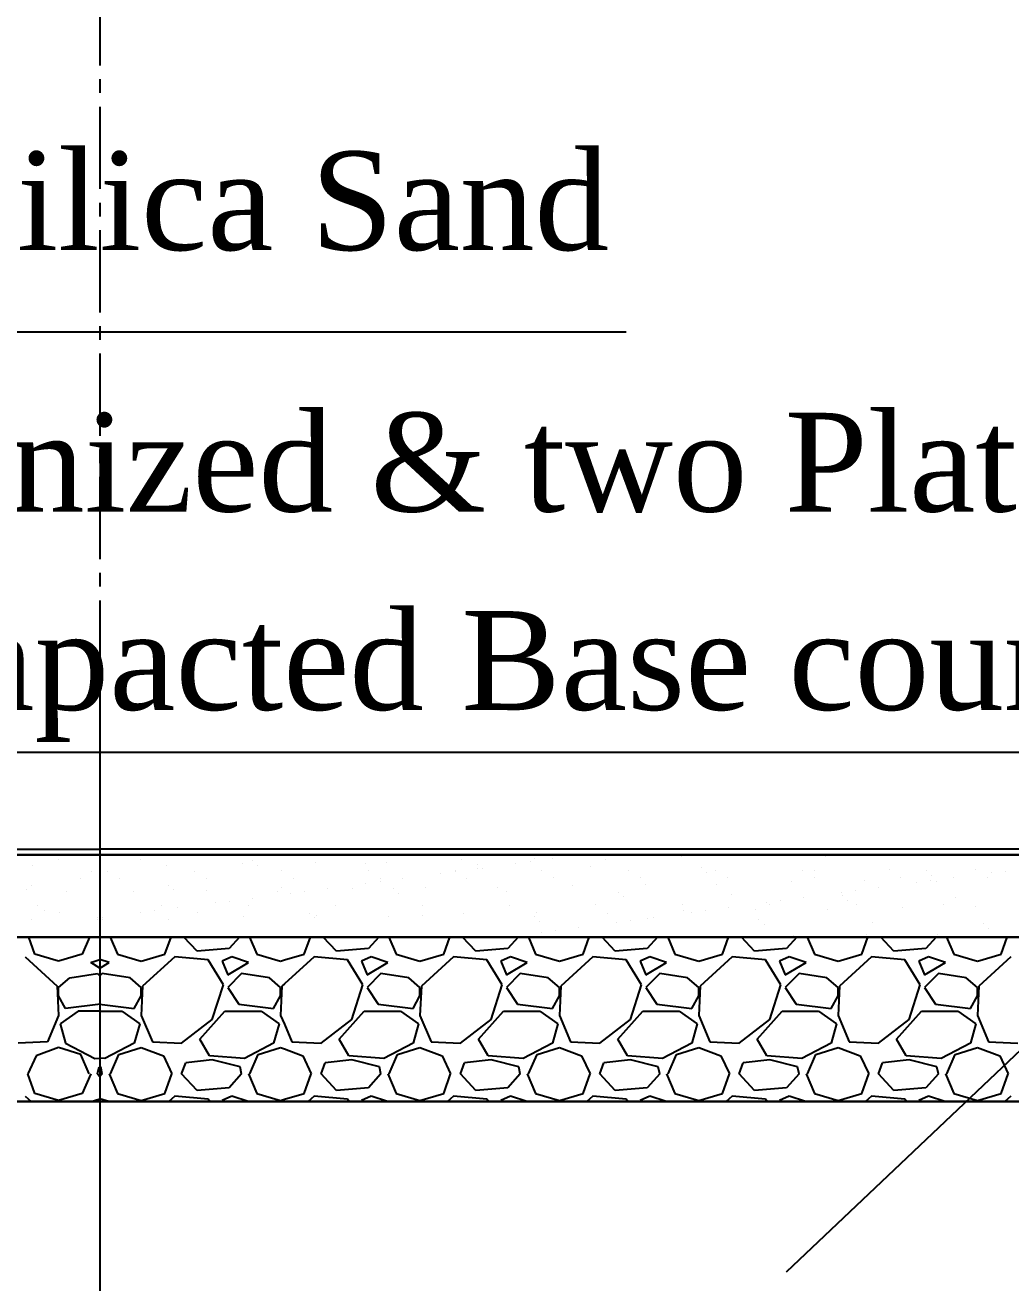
# Model space of a CAD drawing. Header units: centimetres. Extents: x 19229 to 51025, y 9487 to 24710.
# Drawn here: x 26155.2 to 26334.9, y 10765.9 to 10995.2 of the extents above; entities that cross this region are included whole.
import ezdxf

# ---------------------------------------------------------------- set-up
doc = ezdxf.new("R2010")
doc.units = ezdxf.units.CM
doc.linetypes.add('CENTER2', pattern=[1.125, 0.75, -0.125, 0.125, -0.125])
doc.layers.get('0').update_dxf_attribs({"linetype": 'CONTINUOUS'})
doc.styles.add('style3', font='times.ttf', dxfattribs={"height": 25})
pattern_1 = [(37.5, (3570.38, 1228.156), (-1.60003, 48.941324), [0, -38.608, 0, -43.18, 0, -41.275]), (7.5, (3570.38, 1228.156), (44.95233, 71.68251), [0, -20.828, 0, -34.798, 0, -13.335]), (327.5, (3539.136, 1228.156), (79.09924, 0.14372), [0, -12.7, 0, -45.72, 0, -59.69]), (317.5, (3539.136, 1228.156), (76.35565, 22.29293), [0, -6.35, 0, -29.972, 0, -34.29])]

msp = doc.modelspace()

# ---------------------------------------------------------------- hatches: boundary and pattern name
h = msp.add_hatch()
h.set_pattern_fill('AR-SAND')
h.set_pattern_definition(pattern_1)
h.paths.add_polyline_path([(26608.86, 10843.91), (26209.96, 10843.91), (26209.96, 10833.91), (26209.96, 10828.91), (26608.86, 10828.91)])
h = msp.add_hatch()
h.set_pattern_fill('AR-SAND')
h.set_pattern_definition(pattern_1)
h.paths.add_polyline_path([(26608.86, 10843.91), (26209.96, 10843.91), (26209.96, 10833.91), (26209.96, 10828.91), (26608.86, 10828.91)])

# ---------------------------------------------------------------- linework, layer by layer
at = {"color": 7, "linetype": 'CENTER2', "ltscale": 20}
msp.add_line((26168.85, 11227.79), (26168.85, 10742.13), dxfattribs=at)
at = {"color": 7, "ltscale": 20}
for p, q in [((26067.99, 10939.27), (26264.77, 10939.27)), ((26168.85, 10878.97), (26168.85, 10742.13)), ((26108.08, 10862.61), (26340.84, 10862.61)), ((26376.35, 10845.91), (26293.9, 10767.82))]:
    msp.add_line(p, q, dxfattribs=at)
at = {"color": 7}
for p, q in [((25728.83, 10843.91), (26168.85, 10843.91)), ((25728.83, 10843.91), (26168.85, 10843.91)), ((26168.85, 10843.91), (25728.83, 10843.91)), ((25730.33, 10844.91), (26168.85, 10844.91)), ((26607.36, 10844.91), (26168.85, 10844.91)), ((26608.86, 10843.91), (26168.85, 10843.91)), ((26608.86, 10843.91), (26168.85, 10843.91)), ((26168.85, 10843.91), (26608.86, 10843.91)), ((26251.37, 10843.22), (26251.37, 10843.22)), ((26274.8, 10843.57), (26274.8, 10843.57)), ((26288.1, 10843.74), (26288.1, 10843.74)), ((26301.1, 10843.67), (26301.1, 10843.67)), ((26156.63, 10841.87), (26156.63, 10841.87)), ((26161.38, 10842.99), (26161.38, 10842.99)), ((26176.31, 10842.99), (26176.31, 10842.99)), ((26181.06, 10841.87), (26181.06, 10841.87)), ((26186.12, 10840.93), (26186.12, 10840.93)), ((26194.78, 10842.36), (26194.78, 10842.36)), ((26196.64, 10842.82), (26196.64, 10842.82)), ((26197.58, 10841.96), (26197.58, 10841.96)), ((26201.94, 10840.96), (26201.94, 10840.96)), ((26208.08, 10842.53), (26208.08, 10842.53)), ((26217.27, 10842.37), (26217.27, 10842.37)), ((26217.76, 10840.99), (26217.76, 10840.99)), ((26221.07, 10842.47), (26221.07, 10842.47)), ((26233.58, 10841.02), (26233.58, 10841.02)), ((26234.79, 10842.97), (26234.79, 10842.97)), ((26237.59, 10842.19), (26237.59, 10842.19)), ((26237.7, 10841.42), (26237.7, 10841.42)), ((26238.53, 10841.34), (26238.53, 10841.34)), ((26244.6, 10842.33), (26244.6, 10842.33)), ((26247.24, 10842.68), (26247.24, 10842.68)), ((26248.09, 10843.14), (26248.09, 10843.14)), ((26249.4, 10841.05), (26249.4, 10841.05)), ((26258.22, 10841.75), (26258.22, 10841.75)), ((26261.08, 10843.07), (26261.08, 10843.07)), ((26265.22, 10841.08), (26265.22, 10841.08)), ((26278.55, 10841.57), (26278.55, 10841.57)), ((26281.04, 10841.1), (26281.04, 10841.1)), ((26296.86, 10841.13), (26296.86, 10841.13)), ((26299.17, 10841.12), (26299.17, 10841.12)), ((26312.68, 10841.16), (26312.68, 10841.16)), ((26319.5, 10840.95), (26319.5, 10840.95)), ((26328.5, 10841.19), (26328.5, 10841.19)), ((26333.97, 10840.94), (26333.97, 10840.94)), ((26165.25, 10839.54), (26165.25, 10839.54)), ((26167.39, 10840.9), (26167.39, 10840.9)), ((26170.3, 10840.9), (26170.3, 10840.9)), ((26172.44, 10839.54), (26172.44, 10839.54)), ((26188.26, 10839.57), (26188.26, 10839.57)), ((26204.08, 10839.6), (26204.08, 10839.6)), ((26217.25, 10838.73), (26217.25, 10838.73)), ((26219.9, 10839.62), (26219.9, 10839.62)), ((26219.9, 10839.08), (26219.9, 10839.08)), ((26224.03, 10839.62), (26224.03, 10839.62)), ((26230.93, 10840.53), (26230.93, 10840.53)), ((26233.57, 10840.88), (26233.57, 10840.88)), ((26235.72, 10839.65), (26235.72, 10839.65)), ((26251.54, 10839.68), (26251.54, 10839.68)), ((26267.36, 10839.71), (26267.36, 10839.71)), ((26279.48, 10840.71), (26279.48, 10840.71)), ((26283.18, 10839.74), (26283.18, 10839.74)), ((26294.97, 10838.97), (26294.97, 10838.97)), ((26299, 10839.77), (26299, 10839.77)), ((26308.27, 10839.14), (26308.27, 10839.14)), ((26314.82, 10839.8), (26314.82, 10839.8)), ((26317.65, 10838.79), (26317.65, 10838.79)), ((26320.3, 10839.14), (26320.3, 10839.14)), ((26320.44, 10840.09), (26320.44, 10840.09)), ((26321.26, 10839.08), (26321.26, 10839.08)), ((26324.43, 10839.68), (26324.43, 10839.68)), ((26330.64, 10839.83), (26330.64, 10839.83)), ((26331.33, 10840.59), (26331.33, 10840.59)), ((26155.39, 10837.5), (26155.39, 10837.5)), ((26156.32, 10838.36), (26156.32, 10838.36)), ((26162.76, 10837.17), (26162.76, 10837.17)), ((26174.93, 10837.17), (26174.93, 10837.17)), ((26181.37, 10838.36), (26181.37, 10838.36)), ((26182.3, 10837.5), (26182.3, 10837.5)), ((26188.23, 10837.34), (26188.23, 10837.34)), ((26201.22, 10837.28), (26201.22, 10837.28)), ((26201.99, 10837.91), (26201.99, 10837.91)), ((26203.58, 10836.93), (26203.58, 10836.93)), ((26206.22, 10837.27), (26206.22, 10837.27)), ((26210.35, 10837.82), (26210.35, 10837.82)), ((26214.95, 10837.77), (26214.95, 10837.77)), ((26222.32, 10837.74), (26222.32, 10837.74)), ((26223.26, 10836.88), (26223.26, 10836.88)), ((26228.24, 10837.94), (26228.24, 10837.94)), ((26241.24, 10837.88), (26241.24, 10837.88)), ((26242.95, 10837.29), (26242.95, 10837.29)), ((26254.96, 10838.37), (26254.96, 10838.37)), ((26263.28, 10837.11), (26263.28, 10837.11)), ((26268.26, 10838.54), (26268.26, 10838.54)), ((26281.25, 10838.48), (26281.25, 10838.48)), ((26283.9, 10836.66), (26283.9, 10836.66)), ((26303.98, 10836.99), (26303.98, 10836.99)), ((26304.23, 10836.49), (26304.23, 10836.49)), ((26306.62, 10837.34), (26306.62, 10837.34)), ((26310.75, 10837.88), (26310.75, 10837.88)), ((26157.54, 10834.63), (26157.54, 10834.63)), ((26180.15, 10834.63), (26180.15, 10834.63)), ((26183, 10834.22), (26183, 10834.22)), ((26189.9, 10835.13), (26189.9, 10835.13)), ((26192.55, 10835.47), (26192.55, 10835.47)), ((26195.97, 10834.65), (26195.97, 10834.65)), ((26196.68, 10836.02), (26196.68, 10836.02)), ((26211.79, 10834.68), (26211.79, 10834.68)), ((26227.61, 10834.71), (26227.61, 10834.71)), ((26243.43, 10834.74), (26243.43, 10834.74)), ((26259.25, 10834.77), (26259.25, 10834.77)), ((26264.21, 10836.25), (26264.21, 10836.25)), ((26275.07, 10834.8), (26275.07, 10834.8)), ((26283.41, 10834.28), (26283.41, 10834.28)), ((26290.31, 10835.19), (26290.31, 10835.19)), ((26290.89, 10834.83), (26290.89, 10834.83)), ((26292.95, 10835.54), (26292.95, 10835.54)), ((26297.08, 10836.08), (26297.08, 10836.08)), ((26305.17, 10835.63), (26305.17, 10835.63)), ((26306.71, 10834.86), (26306.71, 10834.86)), ((26315.14, 10834.38), (26315.14, 10834.38)), ((26322.53, 10834.88), (26322.53, 10834.88)), ((26324.86, 10836.04), (26324.86, 10836.04)), ((26328.44, 10834.55), (26328.44, 10834.55)), ((26156.31, 10832.08), (26156.31, 10832.08)), ((26158.82, 10833.67), (26158.82, 10833.67)), ((26161.46, 10833.33), (26161.46, 10833.33)), ((26168.36, 10832.42), (26168.36, 10832.42)), ((26168.38, 10832.14), (26168.38, 10832.14)), ((26169.31, 10832.14), (26169.31, 10832.14)), ((26169.33, 10832.42), (26169.33, 10832.42)), ((26176.23, 10833.33), (26176.23, 10833.33)), ((26178.87, 10833.67), (26178.87, 10833.67)), ((26181.38, 10832.08), (26181.38, 10832.08)), ((26186.72, 10833.45), (26186.72, 10833.45)), ((26195.1, 10832.58), (26195.1, 10832.58)), ((26207.05, 10833.28), (26207.05, 10833.28)), ((26207.99, 10832.42), (26207.99, 10832.42)), ((26208.4, 10832.75), (26208.4, 10832.75)), ((26221.39, 10832.68), (26221.39, 10832.68)), ((26227.68, 10832.83), (26227.68, 10832.83)), ((26235.11, 10833.18), (26235.11, 10833.18)), ((26248.01, 10832.65), (26248.01, 10832.65)), ((26248.41, 10833.35), (26248.41, 10833.35)), ((26248.94, 10831.8), (26248.94, 10831.8)), ((26261.4, 10833.28), (26261.4, 10833.28)), ((26265.6, 10831.94), (26265.6, 10831.94)), ((26268.63, 10832.2), (26268.63, 10832.2)), ((26269.73, 10832.48), (26269.73, 10832.48)), ((26275.12, 10833.78), (26275.12, 10833.78)), ((26276.63, 10833.39), (26276.63, 10833.39)), ((26279.28, 10833.74), (26279.28, 10833.74)), ((26288.42, 10833.95), (26288.42, 10833.95)), ((26288.96, 10832.03), (26288.96, 10832.03)), ((26301.42, 10833.89), (26301.42, 10833.89)), ((26249.28, 10829.79), (26249.28, 10829.79)), ((26251.93, 10830.14), (26251.93, 10830.14)), ((26256.06, 10830.68), (26256.06, 10830.68)), ((26262.96, 10831.59), (26262.96, 10831.59)), ((26289.9, 10831.17), (26289.9, 10831.17)), ((26309.59, 10831.58), (26309.59, 10831.58)), ((26329.91, 10831.41), (26329.91, 10831.41)), ((26330.85, 10830.55), (26330.85, 10830.55)), ((25703.83, 10828.91), (26168.85, 10828.91)), ((26168.85, 10828.91), (25728.83, 10828.91)), ((25728.83, 10828.91), (26168.85, 10828.91)), ((26157, 10825.8), (26155.89, 10828.91)), ((26166.96, 10828.91), (26165.63, 10825.8)), ((26166.24, 10828.99), (26166.24, 10828.99)), ((26168.83, 10828.91), (26168.85, 10828.89)), ((26633.86, 10828.91), (26168.85, 10828.91)), ((26168.86, 10828.91), (26168.85, 10828.89)), ((26608.86, 10828.91), (26168.85, 10828.91)), ((26168.85, 10828.91), (26608.86, 10828.91)), ((26170.73, 10828.91), (26172.06, 10825.8)), ((26171.45, 10828.99), (26171.45, 10828.99)), ((26180.7, 10825.8), (26181.81, 10828.91)), ((26186.54, 10826.31), (26184.16, 10828.91)), ((26194.26, 10828.91), (26192.38, 10826.82)), ((26196.13, 10828.91), (26197.46, 10825.8)), ((26206.1, 10825.8), (26207.21, 10828.91)), ((26211.94, 10826.31), (26209.56, 10828.91)), ((26219.66, 10828.91), (26217.78, 10826.82)), ((26221.53, 10828.91), (26222.86, 10825.8)), ((26231.5, 10825.8), (26232.61, 10828.91)), ((26237.34, 10826.31), (26234.96, 10828.91)), ((26245.06, 10828.91), (26243.18, 10826.82)), ((26246.93, 10828.91), (26248.26, 10825.8)), ((26256.9, 10825.8), (26258.01, 10828.91)), ((26262.74, 10826.31), (26260.36, 10828.91)), ((26270.46, 10828.91), (26268.58, 10826.82)), ((26272.33, 10828.91), (26273.66, 10825.8)), ((26282.3, 10825.8), (26283.41, 10828.91)), ((26288.14, 10826.31), (26285.76, 10828.91)), ((26295.86, 10828.91), (26293.98, 10826.82)), ((26295.29, 10829.19), (26295.29, 10829.19)), ((26297.73, 10828.91), (26299.06, 10825.8)), ((26307.7, 10825.8), (26308.81, 10828.91)), ((26308.59, 10829.36), (26308.59, 10829.36)), ((26313.54, 10826.31), (26311.16, 10828.91)), ((26321.26, 10828.91), (26319.38, 10826.82)), ((26321.58, 10829.29), (26321.58, 10829.29)), ((26323.13, 10828.91), (26324.46, 10825.8)), ((26333.1, 10825.8), (26334.21, 10828.91)), ((26155.22, 10825.29), (26161.06, 10819.96)), ((26161.31, 10824.53), (26157, 10825.8)), ((26165.63, 10825.8), (26161.31, 10824.53)), ((26172.06, 10825.8), (26176.38, 10824.53)), ((26176.38, 10824.53), (26180.7, 10825.8)), ((26182.47, 10825.29), (26176.63, 10819.96)), ((26188.57, 10824.78), (26182.47, 10825.29)), ((26192.38, 10826.82), (26186.54, 10826.31)), ((26192.89, 10825.29), (26191.11, 10824.53)), ((26195.94, 10824.28), (26192.89, 10825.29)), ((26197.46, 10825.8), (26201.78, 10824.53)), ((26202.46, 10824.73), (26206.1, 10825.8)), ((26207.87, 10825.29), (26202.46, 10820.35)), ((26213.97, 10824.78), (26207.87, 10825.29)), ((26217.78, 10826.82), (26211.94, 10826.31)), ((26218.29, 10825.29), (26216.51, 10824.53)), ((26221.34, 10824.28), (26218.29, 10825.29)), ((26222.86, 10825.8), (26227.18, 10824.53)), ((26227.18, 10824.53), (26231.5, 10825.8)), ((26233.27, 10825.29), (26227.43, 10819.96)), ((26239.37, 10824.78), (26233.27, 10825.29)), ((26243.18, 10826.82), (26237.34, 10826.31)), ((26243.69, 10825.29), (26241.91, 10824.53)), ((26246.74, 10824.28), (26243.69, 10825.29)), ((26248.26, 10825.8), (26252.58, 10824.53)), ((26252.58, 10824.53), (26256.9, 10825.8)), ((26258.67, 10825.29), (26252.83, 10819.96)), ((26264.77, 10824.78), (26258.67, 10825.29)), ((26268.58, 10826.82), (26262.74, 10826.31)), ((26269.09, 10825.29), (26267.31, 10824.53)), ((26272.14, 10824.28), (26269.09, 10825.29)), ((26273.66, 10825.8), (26277.98, 10824.53)), ((26277.98, 10824.53), (26282.3, 10825.8)), ((26284.07, 10825.29), (26278.23, 10819.96)), ((26290.17, 10824.78), (26284.07, 10825.29)), ((26293.98, 10826.82), (26288.14, 10826.31)), ((26294.49, 10825.29), (26292.71, 10824.53)), ((26297.54, 10824.28), (26294.49, 10825.29)), ((26299.06, 10825.8), (26303.38, 10824.53)), ((26303.38, 10824.53), (26307.7, 10825.8)), ((26309.47, 10825.29), (26303.63, 10819.96)), ((26315.57, 10824.78), (26309.47, 10825.29)), ((26319.38, 10826.82), (26313.54, 10826.31)), ((26319.89, 10825.29), (26318.11, 10824.53)), ((26322.94, 10824.28), (26319.89, 10825.29)), ((26324.46, 10825.8), (26328.78, 10824.53)), ((26328.78, 10824.53), (26333.1, 10825.8)), ((26334.87, 10825.29), (26329.03, 10819.96)), ((26167.16, 10824.28), (26168.85, 10824.84)), ((26168.85, 10823.26), (26167.16, 10824.28)), ((26170.54, 10824.28), (26168.85, 10824.84)), ((26168.85, 10823.26), (26170.54, 10824.28)), ((26191.36, 10820.21), (26188.57, 10824.78)), ((26191.11, 10824.53), (26192.13, 10821.99)), ((26192.13, 10821.99), (26195.94, 10824.28)), ((26201.78, 10824.53), (26202.46, 10824.73)), ((26216.76, 10820.21), (26213.97, 10824.78)), ((26216.51, 10824.53), (26217.53, 10821.99)), ((26217.53, 10821.99), (26221.34, 10824.28)), ((26242.16, 10820.21), (26239.37, 10824.78)), ((26241.91, 10824.53), (26242.93, 10821.99)), ((26242.93, 10821.99), (26246.74, 10824.28)), ((26267.56, 10820.21), (26264.77, 10824.78)), ((26267.31, 10824.53), (26268.33, 10821.99)), ((26268.33, 10821.99), (26272.14, 10824.28)), ((26292.96, 10820.21), (26290.17, 10824.78)), ((26292.71, 10824.53), (26293.73, 10821.99)), ((26293.73, 10821.99), (26297.54, 10824.28)), ((26318.36, 10820.21), (26315.57, 10824.78)), ((26318.11, 10824.53), (26319.13, 10821.99)), ((26319.13, 10821.99), (26322.94, 10824.28)), ((26161.31, 10819.7), (26163.35, 10821.48)), ((26163.35, 10821.48), (26168.43, 10822.24)), ((26168.43, 10822.24), (26168.85, 10821.82)), ((26169.27, 10822.24), (26168.85, 10821.82)), ((26174.35, 10821.48), (26169.27, 10822.24)), ((26176.38, 10819.7), (26174.35, 10821.48)), ((26194.67, 10822.24), (26192.13, 10819.7)), ((26199.75, 10821.48), (26194.67, 10822.24)), ((26201.78, 10819.7), (26199.75, 10821.48)), ((26202.46, 10820.35), (26202.03, 10819.96)), ((26220.07, 10822.24), (26217.53, 10819.7)), ((26225.15, 10821.48), (26220.07, 10822.24)), ((26227.18, 10819.7), (26225.15, 10821.48)), ((26245.47, 10822.24), (26242.93, 10819.7)), ((26250.55, 10821.48), (26245.47, 10822.24)), ((26252.58, 10819.7), (26250.55, 10821.48)), ((26270.87, 10822.24), (26268.33, 10819.7)), ((26275.95, 10821.48), (26270.87, 10822.24)), ((26277.98, 10819.7), (26275.95, 10821.48)), ((26296.27, 10822.24), (26293.73, 10819.7)), ((26301.35, 10821.48), (26296.27, 10822.24)), ((26303.38, 10819.7), (26301.35, 10821.48)), ((26321.67, 10822.24), (26319.13, 10819.7)), ((26326.75, 10821.48), (26321.67, 10822.24)), ((26328.78, 10819.7), (26326.75, 10821.48)), ((26161.06, 10819.96), (26161.31, 10814.62)), ((26161.31, 10818.18), (26161.31, 10819.7)), ((26162.58, 10815.89), (26161.31, 10818.18)), ((26175.11, 10815.89), (26176.38, 10818.18)), ((26176.63, 10819.96), (26176.38, 10814.62)), ((26176.38, 10818.18), (26176.38, 10819.7)), ((26189.33, 10813.86), (26191.36, 10820.21)), ((26192.13, 10819.7), (26194.16, 10816.66)), ((26200.51, 10815.89), (26201.78, 10818.18)), ((26202.03, 10819.96), (26201.78, 10814.62)), ((26201.78, 10818.18), (26201.78, 10819.7)), ((26214.73, 10813.86), (26216.76, 10820.21)), ((26217.53, 10819.7), (26219.56, 10816.66)), ((26225.91, 10815.89), (26227.18, 10818.18)), ((26227.43, 10819.96), (26227.18, 10814.62)), ((26227.18, 10818.18), (26227.18, 10819.7)), ((26240.13, 10813.86), (26242.16, 10820.21)), ((26242.93, 10819.7), (26244.96, 10816.66)), ((26251.31, 10815.89), (26252.58, 10818.18)), ((26252.83, 10819.96), (26252.58, 10814.62)), ((26252.58, 10818.18), (26252.58, 10819.7)), ((26265.53, 10813.86), (26267.56, 10820.21)), ((26268.33, 10819.7), (26270.36, 10816.66)), ((26276.71, 10815.89), (26277.98, 10818.18)), ((26278.23, 10819.96), (26277.98, 10814.62)), ((26277.98, 10818.18), (26277.98, 10819.7)), ((26290.93, 10813.86), (26292.96, 10820.21)), ((26293.73, 10819.7), (26295.76, 10816.66)), ((26302.11, 10815.89), (26303.38, 10818.18)), ((26303.63, 10819.96), (26303.38, 10814.62)), ((26303.38, 10818.18), (26303.38, 10819.7)), ((26316.33, 10813.86), (26318.36, 10820.21)), ((26319.13, 10819.7), (26321.16, 10816.66)), ((26327.51, 10815.89), (26328.78, 10818.18)), ((26329.03, 10819.96), (26328.78, 10814.62)), ((26328.78, 10818.18), (26328.78, 10819.7)), ((26168.93, 10816.66), (26162.58, 10815.89)), ((26168.76, 10816.66), (26175.11, 10815.89)), ((26194.16, 10816.66), (26200.51, 10815.89)), ((26219.56, 10816.66), (26225.91, 10815.89)), ((26244.96, 10816.66), (26251.31, 10815.89)), ((26270.36, 10816.66), (26276.71, 10815.89)), ((26295.76, 10816.66), (26302.11, 10815.89)), ((26321.16, 10816.66), (26327.51, 10815.89)), ((26161.31, 10814.62), (26159.28, 10809.8)), ((26164.87, 10815.39), (26161.57, 10813.1)), ((26168.85, 10815.39), (26164.87, 10815.39)), ((26168.85, 10815.39), (26172.82, 10815.39)), ((26172.82, 10815.39), (26176.12, 10813.1)), ((26176.38, 10814.62), (26178.41, 10809.8)), ((26183.74, 10809.54), (26189.33, 10813.86)), ((26187.05, 10810.31), (26191.62, 10815.39)), ((26191.62, 10815.39), (26198.22, 10815.39)), ((26198.22, 10815.39), (26201.52, 10813.1)), ((26201.78, 10814.62), (26202.46, 10813.01)), ((26209.14, 10809.54), (26214.73, 10813.86)), ((26212.45, 10810.31), (26217.02, 10815.39)), ((26217.02, 10815.39), (26223.62, 10815.39)), ((26223.62, 10815.39), (26226.92, 10813.1)), ((26227.18, 10814.62), (26229.21, 10809.8)), ((26234.54, 10809.54), (26240.13, 10813.86)), ((26237.85, 10810.31), (26242.42, 10815.39)), ((26242.42, 10815.39), (26249.02, 10815.39)), ((26249.02, 10815.39), (26252.32, 10813.1)), ((26252.58, 10814.62), (26254.61, 10809.8)), ((26259.94, 10809.54), (26265.53, 10813.86)), ((26263.25, 10810.31), (26267.82, 10815.39)), ((26267.82, 10815.39), (26274.42, 10815.39)), ((26274.42, 10815.39), (26277.72, 10813.1)), ((26277.98, 10814.62), (26280.01, 10809.8)), ((26285.34, 10809.54), (26290.93, 10813.86)), ((26288.65, 10810.31), (26293.22, 10815.39)), ((26293.22, 10815.39), (26299.82, 10815.39)), ((26299.82, 10815.39), (26303.12, 10813.1)), ((26303.38, 10814.62), (26305.41, 10809.8)), ((26310.74, 10809.54), (26316.33, 10813.86)), ((26314.05, 10810.31), (26318.62, 10815.39)), ((26318.62, 10815.39), (26325.22, 10815.39)), ((26325.22, 10815.39), (26328.52, 10813.1)), ((26328.78, 10814.62), (26330.81, 10809.8)), ((26161.57, 10813.1), (26162.58, 10809.54)), ((26176.12, 10813.1), (26175.11, 10809.54)), ((26201.52, 10813.1), (26200.51, 10809.54)), ((26202.46, 10813.01), (26203.81, 10809.8)), ((26226.92, 10813.1), (26225.91, 10809.54)), ((26252.32, 10813.1), (26251.31, 10809.54)), ((26277.72, 10813.1), (26276.71, 10809.54)), ((26303.12, 10813.1), (26302.11, 10809.54)), ((26328.52, 10813.1), (26327.51, 10809.54)), ((26159.28, 10809.8), (26153.95, 10809.54)), ((26162.58, 10809.54), (26167.92, 10806.75)), ((26175.11, 10809.54), (26169.77, 10806.75)), ((26178.41, 10809.8), (26183.74, 10809.54)), ((26188.82, 10807.26), (26187.05, 10810.31)), ((26200.51, 10809.54), (26195.17, 10806.75)), ((26203.81, 10809.8), (26209.14, 10809.54)), ((26214.22, 10807.26), (26212.45, 10810.31)), ((26225.91, 10809.54), (26220.57, 10806.75)), ((26229.21, 10809.8), (26234.54, 10809.54)), ((26239.62, 10807.26), (26237.85, 10810.31)), ((26251.31, 10809.54), (26245.97, 10806.75)), ((26254.61, 10809.8), (26259.94, 10809.54)), ((26265.02, 10807.26), (26263.25, 10810.31)), ((26276.71, 10809.54), (26271.37, 10806.75)), ((26280.01, 10809.8), (26285.34, 10809.54)), ((26290.42, 10807.26), (26288.65, 10810.31)), ((26302.11, 10809.54), (26296.77, 10806.75)), ((26305.41, 10809.8), (26310.74, 10809.54)), ((26315.82, 10807.26), (26314.05, 10810.31)), ((26327.51, 10809.54), (26322.17, 10806.75)), ((26330.81, 10809.8), (26336.14, 10809.54)), ((26157.25, 10807.26), (26155.73, 10803.96)), ((26161.31, 10808.78), (26157.25, 10807.26)), ((26165.38, 10807.51), (26161.31, 10808.78)), ((26166.9, 10803.96), (26165.38, 10807.51)), ((26167.92, 10806.75), (26168.85, 10806.82)), ((26169.77, 10806.75), (26168.85, 10806.82)), ((26170.79, 10803.96), (26172.31, 10807.51)), ((26172.31, 10807.51), (26176.38, 10808.78)), ((26176.38, 10808.78), (26180.44, 10807.26)), ((26180.44, 10807.26), (26181.97, 10803.96)), ((26195.17, 10806.75), (26188.82, 10807.26)), ((26196.19, 10803.96), (26197.71, 10807.51)), ((26197.71, 10807.51), (26201.78, 10808.78)), ((26201.78, 10808.78), (26202.46, 10808.53)), ((26202.46, 10808.53), (26205.84, 10807.26)), ((26205.84, 10807.26), (26207.37, 10803.96)), ((26220.57, 10806.75), (26214.22, 10807.26)), ((26221.59, 10803.96), (26223.11, 10807.51)), ((26223.11, 10807.51), (26227.18, 10808.78)), ((26227.18, 10808.78), (26231.24, 10807.26)), ((26231.24, 10807.26), (26232.77, 10803.96)), ((26245.97, 10806.75), (26239.62, 10807.26)), ((26246.99, 10803.96), (26248.51, 10807.51)), ((26248.51, 10807.51), (26252.58, 10808.78)), ((26252.58, 10808.78), (26256.64, 10807.26)), ((26256.64, 10807.26), (26258.17, 10803.96)), ((26271.37, 10806.75), (26265.02, 10807.26)), ((26272.39, 10803.96), (26273.91, 10807.51)), ((26273.91, 10807.51), (26277.98, 10808.78)), ((26277.98, 10808.78), (26282.04, 10807.26)), ((26282.04, 10807.26), (26283.57, 10803.96)), ((26296.77, 10806.75), (26290.42, 10807.26)), ((26297.79, 10803.96), (26299.31, 10807.51)), ((26299.31, 10807.51), (26303.38, 10808.78)), ((26303.38, 10808.78), (26307.44, 10807.26)), ((26307.44, 10807.26), (26308.97, 10803.96)), ((26322.17, 10806.75), (26315.82, 10807.26)), ((26323.19, 10803.96), (26324.71, 10807.51)), ((26324.71, 10807.51), (26328.78, 10808.78)), ((26328.78, 10808.78), (26332.84, 10807.26)), ((26332.84, 10807.26), (26334.37, 10803.96)), ((26168.43, 10803.96), (26168.68, 10805.23)), ((26168.68, 10805.23), (26168.85, 10805.27)), ((26169.01, 10805.23), (26168.85, 10805.27)), ((26169.27, 10803.96), (26169.01, 10805.23)), ((26183.74, 10803.96), (26184.51, 10805.99)), ((26189.33, 10806.5), (26184.51, 10805.99)), ((26194.41, 10805.23), (26189.33, 10806.5)), ((26194.67, 10803.96), (26194.41, 10805.23)), ((26209.14, 10803.96), (26209.91, 10805.99)), ((26214.73, 10806.5), (26209.91, 10805.99)), ((26219.81, 10805.23), (26214.73, 10806.5)), ((26220.07, 10803.96), (26219.81, 10805.23)), ((26234.54, 10803.96), (26235.31, 10805.99)), ((26240.13, 10806.5), (26235.31, 10805.99)), ((26245.21, 10805.23), (26240.13, 10806.5)), ((26245.47, 10803.96), (26245.21, 10805.23)), ((26259.94, 10803.96), (26260.71, 10805.99)), ((26265.53, 10806.5), (26260.71, 10805.99)), ((26270.61, 10805.23), (26265.53, 10806.5)), ((26270.87, 10803.96), (26270.61, 10805.23)), ((26285.34, 10803.96), (26286.11, 10805.99)), ((26290.93, 10806.5), (26286.11, 10805.99)), ((26296.01, 10805.23), (26290.93, 10806.5)), ((26296.27, 10803.96), (26296.01, 10805.23)), ((26310.74, 10803.96), (26311.51, 10805.99)), ((26316.33, 10806.5), (26311.51, 10805.99)), ((26321.41, 10805.23), (26316.33, 10806.5)), ((26321.67, 10803.96), (26321.41, 10805.23)), ((26157, 10800.4), (26155.73, 10803.96)), ((26167.16, 10803.96), (26165.63, 10800.4)), ((26168.43, 10803.96), (26168.85, 10803.49)), ((26169.27, 10803.96), (26168.85, 10803.49)), ((26170.54, 10803.96), (26172.06, 10800.4)), ((26180.7, 10800.4), (26181.97, 10803.96)), ((26186.54, 10800.91), (26183.74, 10803.96)), ((26194.67, 10803.96), (26192.38, 10801.42)), ((26195.94, 10803.96), (26197.46, 10800.4)), ((26206.1, 10800.4), (26207.37, 10803.96)), ((26211.94, 10800.91), (26209.14, 10803.96)), ((26220.07, 10803.96), (26217.78, 10801.42)), ((26221.34, 10803.96), (26222.86, 10800.4)), ((26231.5, 10800.4), (26232.77, 10803.96)), ((26237.34, 10800.91), (26234.54, 10803.96)), ((26245.47, 10803.96), (26243.18, 10801.42)), ((26246.74, 10803.96), (26248.26, 10800.4)), ((26256.9, 10800.4), (26258.17, 10803.96)), ((26262.74, 10800.91), (26259.94, 10803.96)), ((26270.87, 10803.96), (26268.58, 10801.42)), ((26272.14, 10803.96), (26273.66, 10800.4)), ((26282.3, 10800.4), (26283.57, 10803.96)), ((26288.14, 10800.91), (26285.34, 10803.96)), ((26296.27, 10803.96), (26293.98, 10801.42)), ((26297.54, 10803.96), (26299.06, 10800.4)), ((26307.7, 10800.4), (26308.97, 10803.96)), ((26313.54, 10800.91), (26310.74, 10803.96)), ((26321.67, 10803.96), (26319.38, 10801.42)), ((26322.94, 10803.96), (26324.46, 10800.4)), ((26333.1, 10800.4), (26334.37, 10803.96)), ((26155.22, 10799.89), (26156.3, 10798.91)), ((26161.31, 10799.13), (26157, 10800.4)), ((26165.63, 10800.4), (26161.31, 10799.13)), ((26172.06, 10800.4), (26176.38, 10799.13)), ((26176.38, 10799.13), (26180.7, 10800.4)), ((26182.47, 10799.89), (26181.39, 10798.91)), ((26188.57, 10799.38), (26182.47, 10799.89)), ((26192.38, 10801.42), (26186.54, 10800.91)), ((26192.89, 10799.89), (26191.11, 10799.13)), ((26195.85, 10798.91), (26192.89, 10799.89)), ((26197.46, 10800.4), (26201.78, 10799.13)), ((26202.46, 10799.33), (26206.1, 10800.4)), ((26207.87, 10799.89), (26206.79, 10798.91)), ((26213.97, 10799.38), (26207.87, 10799.89)), ((26217.78, 10801.42), (26211.94, 10800.91)), ((26218.29, 10799.89), (26216.51, 10799.13)), ((26221.25, 10798.91), (26218.29, 10799.89)), ((26222.86, 10800.4), (26227.18, 10799.13)), ((26227.18, 10799.13), (26231.5, 10800.4)), ((26233.27, 10799.89), (26232.19, 10798.91)), ((26239.37, 10799.38), (26233.27, 10799.89)), ((26243.18, 10801.42), (26237.34, 10800.91)), ((26243.69, 10799.89), (26241.91, 10799.13)), ((26246.65, 10798.91), (26243.69, 10799.89)), ((26248.26, 10800.4), (26252.58, 10799.13)), ((26252.58, 10799.13), (26256.9, 10800.4)), ((26258.67, 10799.89), (26257.59, 10798.91)), ((26264.77, 10799.38), (26258.67, 10799.89)), ((26268.58, 10801.42), (26262.74, 10800.91)), ((26269.09, 10799.89), (26267.31, 10799.13)), ((26272.05, 10798.91), (26269.09, 10799.89)), ((26273.66, 10800.4), (26277.98, 10799.13)), ((26277.98, 10799.13), (26282.3, 10800.4)), ((26284.07, 10799.89), (26282.99, 10798.91)), ((26290.17, 10799.38), (26284.07, 10799.89)), ((26293.98, 10801.42), (26288.14, 10800.91)), ((26294.49, 10799.89), (26292.71, 10799.13)), ((26297.45, 10798.91), (26294.49, 10799.89)), ((26299.06, 10800.4), (26303.38, 10799.13)), ((26303.38, 10799.13), (26307.7, 10800.4)), ((26309.47, 10799.89), (26308.39, 10798.91)), ((26315.57, 10799.38), (26309.47, 10799.89)), ((26319.38, 10801.42), (26313.54, 10800.91)), ((26319.89, 10799.89), (26318.11, 10799.13)), ((26322.85, 10798.91), (26319.89, 10799.89)), ((26324.46, 10800.4), (26328.78, 10799.13)), ((26328.78, 10799.13), (26333.1, 10800.4)), ((26334.87, 10799.89), (26333.79, 10798.91)), ((25703.83, 10798.91), (26168.85, 10798.91)), ((26167.25, 10798.91), (26168.85, 10799.44)), ((26170.45, 10798.91), (26168.85, 10799.44)), ((26633.86, 10798.91), (26168.85, 10798.91)), ((26188.86, 10798.91), (26188.57, 10799.38)), ((26191.11, 10799.13), (26191.2, 10798.91)), ((26201.78, 10799.13), (26202.46, 10799.33)), ((26214.26, 10798.91), (26213.97, 10799.38)), ((26216.51, 10799.13), (26216.6, 10798.91)), ((26239.66, 10798.91), (26239.37, 10799.38)), ((26241.91, 10799.13), (26242, 10798.91)), ((26265.06, 10798.91), (26264.77, 10799.38)), ((26267.31, 10799.13), (26267.4, 10798.91)), ((26290.46, 10798.91), (26290.17, 10799.38)), ((26292.71, 10799.13), (26292.8, 10798.91)), ((26315.86, 10798.91), (26315.57, 10799.38)), ((26318.11, 10799.13), (26318.2, 10798.91))]:
    msp.add_line(p, q, dxfattribs=at)
for points in [[(26168.85, 10798.91), (25703.83, 10798.91), (25703.83, 10828.91), (26168.85, 10828.91)], [(26168.85, 10798.91), (26633.86, 10798.91), (26633.86, 10828.91), (26168.85, 10828.91)]]:
    msp.add_lwpolyline(points, dxfattribs=at)

# ---------------------------------------------------------------- texts
at = {"color": 7, "style": 'style3'}
for s, p in [('Clean Silica Sand', (26068.35, 10954.15)), ('Steel Box 10*10cm*4 mm Galvanized & two Plates 25*25 cm*  1cm', (25790.02, 10906.48)), ('Compacted Base course', (26104.09, 10870.33))]:
    msp.add_text(s, height=18, dxfattribs=at).set_placement(p)

doc.saveas('drawing.dxf')
